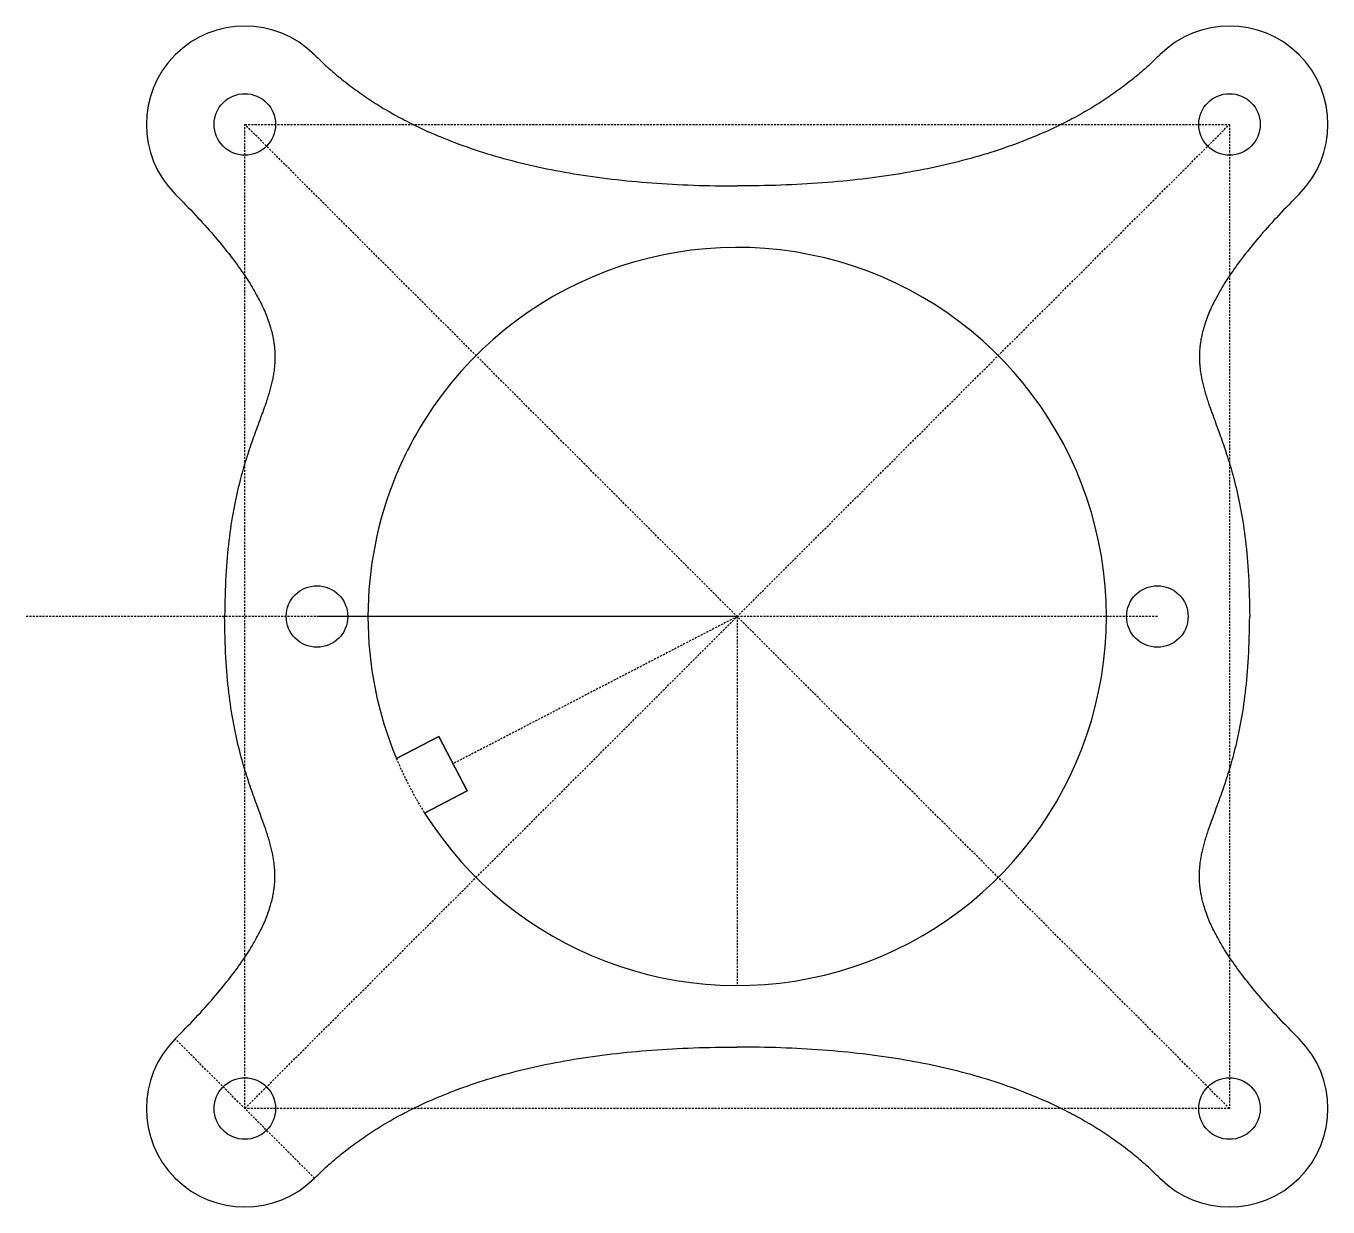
# Model space of a CAD drawing. Header units: millimetres. Extents: x -58 to 48, y -48 to 48.
import ezdxf

# ---------------------------------------------------------------- set-up
doc = ezdxf.new("R2010")
doc.units = ezdxf.units.MM
doc.linetypes.add('DASHED', pattern=[0.2067, 0.1654, -0.0413])

msp = doc.modelspace()

# ---------------------------------------------------------------- linework, layer by layer
at = {"color": 2, "linetype": 'DASHED', "lineweight": 25, "true_color": 0xffff00}
for p, q in [((-40, -40), (-40, 40)), ((-40, 40), (40, 40)), ((40, -40), (-40, 40)), ((-40, -40), (40, 40)), ((40, 40), (40, -40)), ((0, 0), (-57.78, 0)), ((34.14, 0), (-34.14, 0)), ((0, 0), (-23.08, -11.97)), ((0, 0), (0, -30)), ((-34.34, -45.66), (-45.66, -34.34)), ((40, -40), (-40, -40))]:
    msp.add_line(p, q, dxfattribs=at)
msp.add_lwpolyline([(-25.38, 16, 0.042247), (-27.7, 11.51, 0.199736), (-27.69, -11.54), (-24.23, -9.75), (-21.93, -14.18), (-25.39, -15.98, 3.463537)], format="xyb", close=True)
msp.add_lwpolyline([(-25.39, -15.98, 3.463537), (-25.38, 16, 0.042247), (-27.7, 11.51, 0.199736), (-27.69, -11.54)], format="xyb")
msp.add_lwpolyline([(-25.39, -15.98), (-21.93, -14.18), (-24.23, -9.75), (-27.69, -11.54)])
for centre in [(-40, 40), (40, 40), (-34.14, 0), (34.14, 0), (-40, -40), (40, -40)]:
    msp.add_circle(centre, 2.5)
for centre, start, end in [((-40, 40), 45, 225), ((40, 40), 315, 135), ((-40, -40), 135, 315), ((40, -40), 225, 45)]:
    msp.add_arc(centre, 8, start, end)
msp.add_arc((0, 0), 30, 202.6198, 212.1802, dxfattribs=at)
for points, degree in [([(-34.34, 45.66), (-23.69, 35), (0, 35)], 2), ([(34.34, 45.66), (23.69, 35), (0, 35)], 2), ([(-45.66, 34.34), (-35, 23.69), (-35, 18), (-41.64, 18), (-41.64, 0)], 4), ([(45.66, 34.34), (35, 23.69), (35, 18), (41.64, 18), (41.64, 0)], 4), ([(-45.66, -34.34), (-35, -23.69), (-35, -18), (-41.64, -18), (-41.64, 0)], 4), ([(45.66, -34.34), (35, -23.69), (35, -18), (41.64, -18), (41.64, 0)], 4), ([(-34.34, -45.66), (-23.69, -35), (0, -35)], 2), ([(34.34, -45.66), (23.69, -35), (0, -35)], 2)]:
    msp.add_open_spline(points, degree=degree)

doc.saveas('drawing.dxf')
